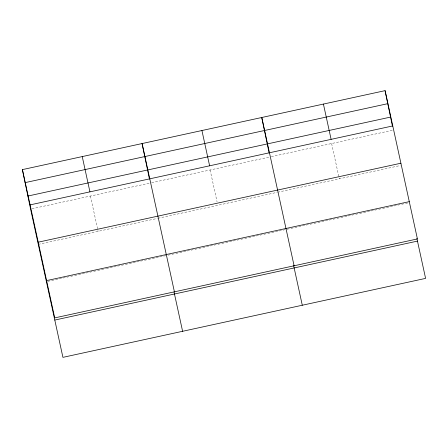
<?xml version="1.0" encoding="UTF-8"?>
<svg xmlns="http://www.w3.org/2000/svg" width="448" height="448" viewBox="0 0 448 448"><rect width="100%" height="100%" fill="white"/><g stroke="black" fill="none" stroke-linecap="round" stroke-linejoin="round"><path stroke-width="0.34" stroke-dasharray="2.24 1.68" d="M31.948 208.774L149.593 183.159M151.631 182.717L269.276 157.102M271.314 156.66L392.594 130.256M38.282 244.35L157.287 218.439M157.965 218.288L276.97 192.382M277.648 192.231L400.282 165.536M47.774 281.344L105.571 268.761M106.254 268.61L166.096 255.584M168.134 255.136L285.102 229.673M287.134 229.23L347.435 216.098M348.113 215.953L409.091 202.675M331.615 143.528L339.304 178.808M210.118 169.982L217.067 201.869M90.429 196.039L98.123 231.319"/><path stroke-width="0.67" d="M22.4 169.613L385.078 90.647L417.413 238.93L54.729 317.895L22.4 169.613L30.587 209.07L62.922 357.353L425.6 278.387L416.881 238.403M25.105 182.633L387.783 103.667M27.888 196.045L390.566 117.085M30.094 204.887L392.773 125.927M38.226 242.183L400.904 163.218M46.598 280.599L409.282 201.639M54.79 320.062L417.469 241.097M323.422 104.07L331.117 139.35M294.101 265.776L261.766 117.494L269.102 152.841M293.569 265.25L302.288 305.239M201.925 130.525L209.619 165.805M174.418 291.838L142.083 143.55L149.419 178.898M174.031 291.978L182.605 331.296M82.242 156.582L89.936 191.862M385.078 90.647L392.414 125.994"/></g></svg>
